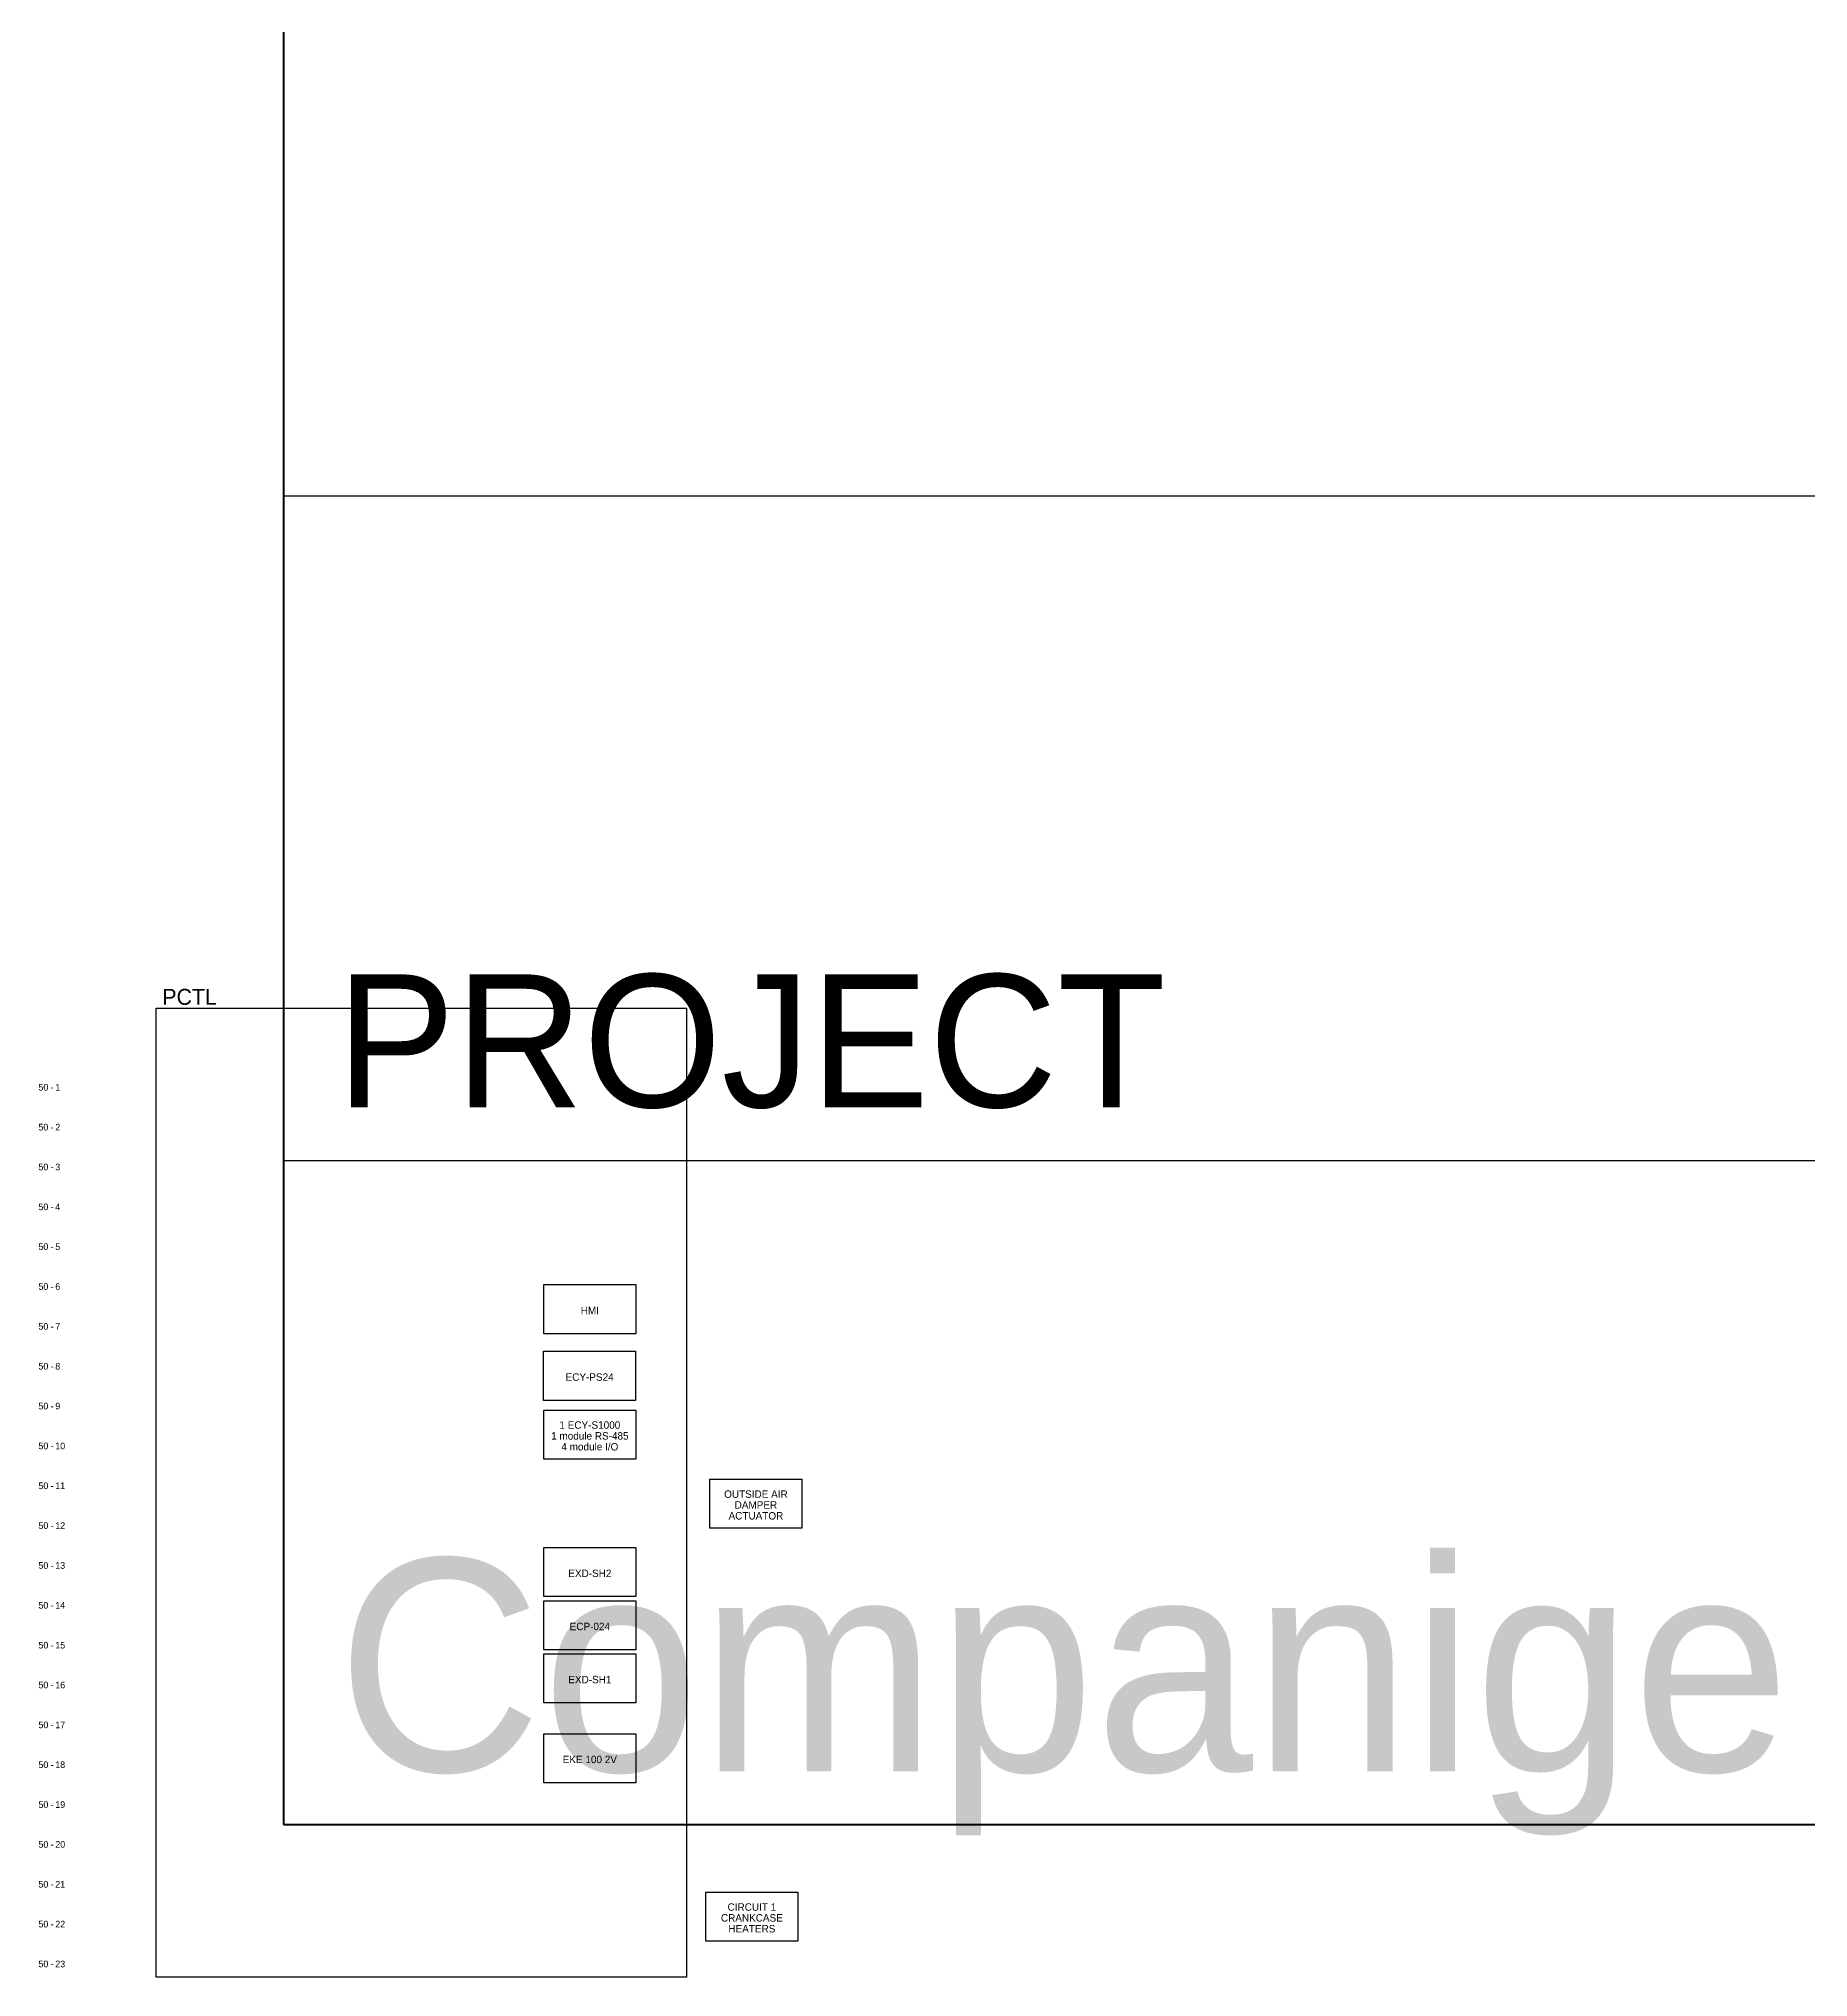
# Model space of a CAD drawing. Header units: metres. Extents: x 0 to 415, y 2 to 294.
# Drawn here: x 0.4 to 33.69, y 2.12 to 38.61 of the extents above; entities that cross this region are included whole.
import ezdxf
from ezdxf.enums import TextEntityAlignment as Align

# ---------------------------------------------------------------- set-up
doc = ezdxf.new("R2010")
doc.units = ezdxf.units.M
for name, color, linetype in [('BORDER', 7, 'Continuous'), ('MISC', 7, 'Continuous'), ('TITLE_BLOCK', 7, 'Continuous')]:
    doc.layers.add(name, color=color, linetype=linetype)

msp = doc.modelspace()

# ---------------------------------------------------------------- linework, layer by layer
at = {"ltscale": 0.5}
for points in [[(2.604, 20.363), (12.587, 20.363), (12.587, 2.125), (2.604, 2.125)], [(9.901, 15.161), (11.631, 15.161), (11.631, 14.236), (9.901, 14.236)], [(9.897, 13.907), (11.626, 13.907), (11.626, 12.982), (9.897, 12.982)], [(9.901, 12.8), (11.631, 12.8), (11.631, 11.875), (9.901, 11.875)], [(13.026, 11.5), (14.756, 11.5), (14.756, 10.575), (13.026, 10.575)], [(9.901, 10.212), (11.631, 10.212), (11.631, 9.288), (9.901, 9.288)], [(9.901, 9.212), (11.631, 9.212), (11.631, 8.288), (9.901, 8.288)], [(9.901, 8.212), (11.631, 8.212), (11.631, 7.288), (9.901, 7.288)], [(9.901, 6.709), (11.631, 6.709), (11.631, 5.785), (9.901, 5.785)], [(12.95, 3.728), (14.679, 3.728), (14.679, 2.803), (12.95, 2.803)]]:
    msp.add_lwpolyline(points, close=True, dxfattribs=at)
at = {"layer": 'BORDER', "lineweight": 50}
msp.add_lwpolyline([(5, 5), (415, 5), (415, 292), (5, 292)], close=True, dxfattribs=at)
at = {"layer": 'TITLE_BLOCK'}
for p, q in [((5, 5), (5, 30)), ((5, 17.5), (87, 17.5))]:
    msp.add_line(p, q, dxfattribs=at)
msp.add_lwpolyline([(5, 5), (415, 5), (415, 30), (5, 30)], close=True, dxfattribs=at)

# ---------------------------------------------------------------- texts
at = {"ltscale": 0.5}
for p in [(0.576, 18.875), (0.576, 18.125), (0.576, 17.375), (0.576, 16.625), (0.576, 15.875), (0.576, 15.125), (0.576, 14.375), (0.576, 13.625), (0.576, 12.875), (0.576, 12.125), (0.576, 11.375), (0.576, 10.625), (0.576, 9.875), (0.576, 9.125), (0.576, 8.375), (0.576, 7.625), (0.576, 6.875), (0.576, 6.125), (0.576, 5.375), (0.576, 4.625), (0.576, 3.875), (0.576, 3.125), (0.576, 2.375)]:
    msp.add_text('50', height=0.125, dxfattribs=at).set_placement(p, align=Align.MIDDLE_RIGHT)
for p in [(0.648, 18.875), (0.648, 18.125), (0.648, 17.375), (0.648, 16.625), (0.648, 15.875), (0.648, 15.125), (0.648, 14.375), (0.648, 13.625), (0.648, 12.875), (0.648, 12.125), (0.648, 11.375), (0.648, 10.625), (0.648, 9.875), (0.648, 9.125), (0.648, 8.375), (0.648, 7.625), (0.648, 6.875), (0.648, 6.125), (0.648, 5.375), (0.648, 4.625), (0.648, 3.875), (0.648, 3.125), (0.648, 2.375)]:
    msp.add_text('-', height=0.125, dxfattribs=at).set_placement(p, align=Align.MIDDLE)
for s, p in [('1', (0.707, 18.875)), ('2', (0.707, 18.125)), ('3', (0.707, 17.375)), ('4', (0.707, 16.625)), ('5', (0.707, 15.875)), ('6', (0.707, 15.125)), ('7', (0.707, 14.375)), ('8', (0.707, 13.625)), ('9', (0.707, 12.875)), ('10', (0.707, 12.125)), ('11', (0.707, 11.375)), ('12', (0.707, 10.625)), ('13', (0.707, 9.875)), ('14', (0.707, 9.125)), ('15', (0.707, 8.375)), ('16', (0.707, 7.625)), ('17', (0.707, 6.875)), ('18', (0.707, 6.125)), ('19', (0.707, 5.375)), ('20', (0.707, 4.625)), ('21', (0.707, 3.875)), ('22', (0.707, 3.125)), ('23', (0.707, 2.375))]:
    msp.add_text(s, height=0.125, dxfattribs=at).set_placement(p, align=Align.MIDDLE_LEFT)
at = {"ltscale": 0.5, "char_height": 0.14, "attachment_point": 5, "line_spacing_factor": 0.875}
for s, heights, insert in [('HMI', [-0.14], (10.766, 14.674)), ('ECY-PS24', [-0.145], (10.762, 13.42)), ('1 ECY-S1000\\P1 module RS-485\\P4 module I/O', [-0.557], (10.766, 12.313)), ('OUTSIDE AIR DAMPER ACTUATOR', [-0.555], (13.891, 11.013)), ('EXD-SH2', [-0.145], (10.766, 9.726)), ('ECP-024', [-0.145], (10.766, 8.726)), ('EXD-SH1', [-0.145], (10.766, 7.726)), ('EKE 100 2V', [-0.143], (10.766, 6.223)), ('CIRCUIT 1 \\PCRANKCASE HEATERS', [-0.557], (13.815, 3.241))]:
    msp.add_mtext_dynamic_manual_height_columns(s, width=1.59604, gutter_width=0.5, heights=heights, dxfattribs=dict(at, insert=insert))
at = {"layer": 'MISC', "ltscale": 0.5, "insert": (2.722, 20.727), "char_height": 0.3, "attachment_point": 1}
msp.add_mtext_dynamic_manual_height_columns('PCTL', width=0.9485, gutter_width=0.5, heights=[-0.31], dxfattribs=at)
at = {"layer": 'TITLE_BLOCK'}
for s, height, p in [('PROJECT', 2.5, (6, 18.5)), ('Companige', 4, (6, 6))]:
    msp.add_text(s, height=height, dxfattribs=at).set_placement(p)

doc.saveas('drawing.dxf')
